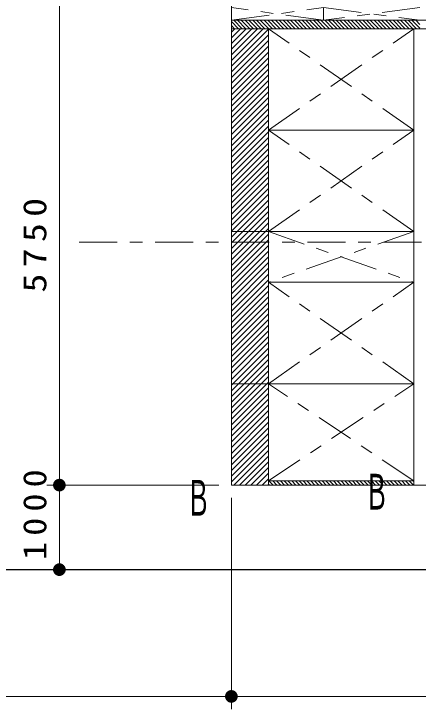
# Model space of a CAD drawing. Units: millimetres on the paper, scale 1:150. Extents: x -385 to 0, y -3 to 267.
# Drawn here: x -280.8 to -248.9, y 123.3 to 178.1 of the extents above; entities that cross this region are included whole.
import ezdxf
from ezdxf.enums import TextEntityAlignment as Align

# ---------------------------------------------------------------- set-up
doc = ezdxf.new("R2010")
doc.units = ezdxf.units.MM
doc.linetypes.add('USER2', pattern=[6, 3, -1, 1, -1])
doc.layers.add('1_150', color=7, linetype='Continuous', lineweight=13)
doc.styles.add('ＭＳ ゴシック', font='')
doc.styles.get('ＭＳ ゴシック').set_extended_font_data('MS Gothic')

# ---------------------------------------------------------------- blocks, each defined once
blk = doc.blocks.new('filled_dot')
at = {"color": 0, "linetype": 'Continuous', "lineweight": -2, "const_width": 1.25}
blk.add_lwpolyline([(-0.625, 0, 1), (0.625, 0, 1)], format="xyb", close=True, dxfattribs=at)

msp = doc.modelspace()

# ---------------------------------------------------------------- linework, layer by layer
at = {"layer": '1_150'}
for p, q in [((-277.254, 140.977), (-277.254, 179.31)), ((-263.679, 176.977), (-263.679, 179.31)), ((-256.405, 177.644), (-256.405, 178.644)), ((-220.578, 177.644), (-263.679, 177.644)), ((-263.124, 176.977), (-263.679, 177.532)), ((-263.423, 176.977), (-263.679, 177.233)), ((-262.825, 176.977), (-263.491, 177.644)), ((-262.525, 176.977), (-263.192, 177.644)), ((-262.226, 176.977), (-262.893, 177.644)), ((-261.927, 176.977), (-262.593, 177.644)), ((-261.627, 176.977), (-262.294, 177.644)), ((-261.328, 176.977), (-261.995, 177.644)), ((-261.029, 176.977), (-261.695, 177.644)), ((-260.729, 176.977), (-261.396, 177.644)), ((-260.43, 176.977), (-261.097, 177.644)), ((-260.131, 176.977), (-260.797, 177.644)), ((-259.831, 176.977), (-260.498, 177.644)), ((-259.532, 176.977), (-260.199, 177.644)), ((-259.233, 176.977), (-259.899, 177.644)), ((-258.933, 176.977), (-259.6, 177.644)), ((-258.634, 176.977), (-259.301, 177.644)), ((-258.335, 176.977), (-259.001, 177.644)), ((-258.035, 176.977), (-258.702, 177.644)), ((-257.736, 176.977), (-258.403, 177.644)), ((-257.437, 176.977), (-258.103, 177.644)), ((-257.137, 176.977), (-257.804, 177.644)), ((-256.838, 176.977), (-257.505, 177.644)), ((-256.539, 176.977), (-257.205, 177.644)), ((-256.239, 176.977), (-256.906, 177.644)), ((-255.94, 176.977), (-256.607, 177.644)), ((-255.641, 176.977), (-256.307, 177.644)), ((-255.341, 176.977), (-256.008, 177.644)), ((-255.042, 176.977), (-255.709, 177.644)), ((-254.743, 176.977), (-255.409, 177.644)), ((-254.443, 176.977), (-255.11, 177.644)), ((-254.144, 176.977), (-254.811, 177.644)), ((-253.845, 176.977), (-254.511, 177.644)), ((-253.545, 176.977), (-254.212, 177.644)), ((-253.246, 176.977), (-253.912, 177.644)), ((-252.946, 176.977), (-253.613, 177.644)), ((-252.647, 176.977), (-253.314, 177.644)), ((-252.348, 176.977), (-253.014, 177.644)), ((-252.048, 176.977), (-252.715, 177.644)), ((-251.749, 176.977), (-252.416, 177.644)), ((-251.45, 176.977), (-252.116, 177.644)), ((-251.15, 176.977), (-251.817, 177.644)), ((-250.851, 176.977), (-251.518, 177.644)), ((-250.552, 176.977), (-251.218, 177.644)), ((-250.252, 176.977), (-250.919, 177.644)), ((-249.953, 176.977), (-250.62, 177.644)), ((-249.654, 176.977), (-250.32, 177.644)), ((-249.354, 176.977), (-250.021, 177.644)), ((-249.055, 176.977), (-249.722, 177.644)), ((-248.795, 177.016), (-249.422, 177.644)), ((-248.795, 177.315), (-249.123, 177.644)), ((-220.578, 176.977), (-263.679, 176.977)), ((-263.678, 176.71), (-263.411, 176.977)), ((-263.678, 176.261), (-262.962, 176.977)), ((-263.678, 175.812), (-262.513, 176.977)), ((-263.678, 175.363), (-262.064, 176.977)), ((-263.678, 176.977), (-263.678, 140.977)), ((-263.678, 174.914), (-261.616, 176.976)), ((-263.678, 174.465), (-261.167, 176.976)), ((-263.678, 174.016), (-260.759, 176.935)), ((-260.759, 140.977), (-260.759, 176.977)), ((-249.275, 140.977), (-249.275, 176.977)), ((-263.678, 173.567), (-260.759, 176.486)), ((-263.678, 173.118), (-260.759, 176.037)), ((-263.678, 172.669), (-260.759, 175.588)), ((-263.678, 172.22), (-260.759, 175.139)), ((-263.678, 171.771), (-260.759, 174.69)), ((-263.678, 171.322), (-260.759, 174.241)), ((-263.678, 170.873), (-260.759, 173.792)), ((-263.678, 170.424), (-260.759, 173.343)), ((-263.678, 169.975), (-260.759, 172.894)), ((-263.678, 169.526), (-260.759, 172.445)), ((-263.678, 169.077), (-260.759, 171.996)), ((-263.678, 168.628), (-260.759, 171.547)), ((-263.678, 168.179), (-260.759, 171.098)), ((-263.678, 167.73), (-260.759, 170.649)), ((-263.678, 167.281), (-260.759, 170.2)), ((-263.678, 166.832), (-260.759, 169.751)), ((-263.678, 166.383), (-260.759, 169.302)), ((-260.759, 168.977), (-249.275, 168.977)), ((-263.678, 165.934), (-260.759, 168.853)), ((-263.678, 165.485), (-260.759, 168.404)), ((-263.678, 165.036), (-260.759, 167.955)), ((-263.678, 164.587), (-260.759, 167.506)), ((-263.678, 164.138), (-260.759, 167.057)), ((-263.678, 163.689), (-260.759, 166.608)), ((-263.678, 163.24), (-260.759, 166.159)), ((-263.678, 162.791), (-260.759, 165.71)), ((-263.678, 162.342), (-260.759, 165.261)), ((-263.678, 161.893), (-260.759, 164.812)), ((-263.678, 161.444), (-260.759, 164.363)), ((-263.678, 162.688), (-263.678, 164.163)), ((-263.678, 160.995), (-260.759, 163.914)), ((-263.678, 160.546), (-260.759, 163.465)), ((-263.678, 160.097), (-260.759, 163.016)), ((-263.678, 159.648), (-260.759, 162.567)), ((-263.678, 159.199), (-260.759, 162.118)), ((-263.678, 158.75), (-260.759, 161.669)), ((-263.678, 158.301), (-260.759, 161.22)), ((-261.059, 160.977), (-263.678, 160.977)), ((-263.678, 157.852), (-260.759, 160.771)), ((-261.059, 160.977), (-249.275, 160.977)), ((-263.678, 157.403), (-260.759, 160.322)), ((-263.678, 156.954), (-260.759, 159.873)), ((-263.678, 156.504), (-260.759, 159.424)), ((-263.678, 156.055), (-260.759, 158.975)), ((-263.678, 155.606), (-260.759, 158.526)), ((-263.678, 155.157), (-260.759, 158.077)), ((-263.678, 154.708), (-260.759, 157.628)), ((-263.678, 154.259), (-260.759, 157.179)), ((-260.759, 156.977), (-249.275, 156.977)), ((-263.678, 153.81), (-260.759, 156.729)), ((-263.678, 153.361), (-260.759, 156.28)), ((-263.678, 152.912), (-260.759, 155.831)), ((-263.678, 152.463), (-260.759, 155.382)), ((-263.678, 152.014), (-260.759, 154.933)), ((-263.678, 151.565), (-260.759, 154.484)), ((-263.678, 151.116), (-260.759, 154.035)), ((-263.678, 150.667), (-260.759, 153.586)), ((-263.678, 150.218), (-260.759, 153.137)), ((-263.678, 149.769), (-260.759, 152.688)), ((-263.678, 149.32), (-260.759, 152.239)), ((-263.678, 148.871), (-260.759, 151.79)), ((-263.678, 148.422), (-260.759, 151.341)), ((-263.678, 147.973), (-260.759, 150.892)), ((-263.678, 147.524), (-260.759, 150.443)), ((-263.678, 147.075), (-260.759, 149.994)), ((-263.678, 146.626), (-260.759, 149.545)), ((-263.678, 146.177), (-260.759, 149.096)), ((-261.059, 148.977), (-263.678, 148.977)), ((-263.678, 145.728), (-260.759, 148.647)), ((-261.059, 148.977), (-249.275, 148.977)), ((-263.678, 145.279), (-260.759, 148.198)), ((-263.678, 144.83), (-260.759, 147.749)), ((-263.678, 144.381), (-260.759, 147.3)), ((-263.678, 143.932), (-260.759, 146.851)), ((-263.678, 143.483), (-260.759, 146.402)), ((-263.678, 143.034), (-260.759, 145.953)), ((-263.678, 142.585), (-260.759, 145.504)), ((-263.678, 142.136), (-260.759, 145.055)), ((-263.678, 141.687), (-260.759, 144.606)), ((-263.678, 141.238), (-260.759, 144.157)), ((-263.49, 140.977), (-260.759, 143.708)), ((-263.041, 140.977), (-260.759, 143.259)), ((-262.592, 140.977), (-260.759, 142.81)), ((-262.143, 140.977), (-260.759, 142.361)), ((-261.694, 140.977), (-260.759, 141.912)), ((-264.677, 140.977), (-278.254, 140.977)), ((-277.254, 134.31), (-277.254, 140.977)), ((-261.059, 140.977), (-263.678, 140.977)), ((-261.245, 140.977), (-260.759, 141.463)), ((-261.059, 140.977), (-249.275, 140.977)), ((-260.796, 140.977), (-260.759, 141.014)), ((-249.275, 141.31), (-260.759, 141.31)), ((-260.677, 140.977), (-260.759, 141.059)), ((-260.377, 140.977), (-260.711, 141.31)), ((-260.078, 140.977), (-260.411, 141.31)), ((-259.779, 140.977), (-260.112, 141.31)), ((-259.479, 140.977), (-259.813, 141.31)), ((-259.18, 140.977), (-259.513, 141.31)), ((-258.881, 140.977), (-259.214, 141.31)), ((-258.581, 140.977), (-258.915, 141.31)), ((-258.282, 140.977), (-258.615, 141.31)), ((-257.983, 140.977), (-258.316, 141.31)), ((-257.683, 140.977), (-258.017, 141.31)), ((-257.384, 140.977), (-257.717, 141.31)), ((-257.085, 140.977), (-257.418, 141.31)), ((-256.785, 140.977), (-257.119, 141.31)), ((-256.486, 140.977), (-256.819, 141.31)), ((-256.187, 140.977), (-256.52, 141.31)), ((-255.887, 140.977), (-256.221, 141.31)), ((-255.588, 140.977), (-255.921, 141.31)), ((-255.289, 140.977), (-255.622, 141.31)), ((-254.989, 140.977), (-255.323, 141.31)), ((-254.69, 140.977), (-255.023, 141.31)), ((-254.391, 140.977), (-254.724, 141.31)), ((-254.091, 140.977), (-254.425, 141.31)), ((-253.792, 140.977), (-254.125, 141.31)), ((-253.493, 140.977), (-253.826, 141.31)), ((-253.193, 140.977), (-253.527, 141.31)), ((-252.894, 140.977), (-253.227, 141.31)), ((-252.594, 140.977), (-252.928, 141.31)), ((-252.295, 140.977), (-252.628, 141.31)), ((-251.996, 140.977), (-252.329, 141.31)), ((-251.696, 140.977), (-252.03, 141.31)), ((-251.397, 140.977), (-251.73, 141.31)), ((-251.098, 140.977), (-251.431, 141.31)), ((-250.798, 140.977), (-251.132, 141.31)), ((-250.499, 140.977), (-250.832, 141.31)), ((-250.2, 140.977), (-250.533, 141.31)), ((-249.9, 140.977), (-250.234, 141.31)), ((-249.601, 140.977), (-249.934, 141.31)), ((-249.302, 140.977), (-249.635, 141.31)), ((-249.275, 141.25), (-249.336, 141.31)), ((-249.275, 140.977), (-248.295, 140.977)), ((-263.677, 139.977), (-263.677, 123.31)), ((-268.606, 134.31), (-271.659, 134.31)), ((-263.677, 124.31), (-317.011, 124.31)), ((-220.577, 124.31), (-263.677, 124.31))]:
    msp.add_line(p, q, dxfattribs=at)
at = {"layer": '1_150', "linetype": 'USER2'}
for p, q in [((-263.679, 177.644), (-256.405, 178.644)), ((-256.405, 177.644), (-263.679, 178.644)), ((-248.795, 178.644), (-256.405, 177.644)), ((-256.405, 178.644), (-248.795, 177.644)), ((-249.275, 168.977), (-260.759, 176.977)), ((-260.759, 168.977), (-249.275, 176.977)), ((-260.759, 160.977), (-249.275, 168.977)), ((-249.275, 160.977), (-260.759, 168.977)), ((-249.275, 160.977), (-260.759, 156.977)), ((-260.759, 160.977), (-249.275, 156.977)), ((-275.682, 160.144), (-182.66, 160.144)), ((-249.275, 148.977), (-260.759, 156.977)), ((-260.759, 148.977), (-249.275, 156.977)), ((-260.759, 141.31), (-249.275, 148.977)), ((-249.275, 141.31), (-260.759, 148.977))]:
    msp.add_line(p, q, dxfattribs=at)
at = {"layer": '1_150', "lineweight": 25}
msp.add_line((-354.236, 134.31), (-87.57, 134.31), dxfattribs=at)

# ---------------------------------------------------------------- block references
at = {"layer": '1_150', "xscale": 0.4, "yscale": 0.4}
for p, rotation in [((-277.254, 140.977), 270), ((-277.254, 140.977), 90), ((-277.254, 134.31), 90), ((-263.677, 124.31), 180)]:
    msp.add_blockref('filled_dot', p, dxfattribs=dict(at, rotation=rotation))
msp.add_blockref('filled_dot', (-263.677, 124.31), dxfattribs=at)

# ---------------------------------------------------------------- texts
at = {"layer": '1_150', "style": 'ＭＳ ゴシック', "width": 0.5}
for p in [(-253.172, 141.861), (-267.238, 141.381)]:
    msp.add_text('Ｂ', height=2.815, dxfattribs=at).set_placement(p, align=Align.TOP_LEFT)
at = {"layer": '1_150', "char_height": 1.833, "attachment_point": 8, "rotation": 90, "style": 'ＭＳ ゴシック'}
for s, insert in [('\\T1.33;\\W1.2;5750', (-278.254, 160.144)), ('\\T1.33;\\W1.15;1000', (-278.254, 138.884))]:
    msp.add_mtext(s, dxfattribs=dict(at, insert=insert))

doc.saveas('drawing.dxf')
